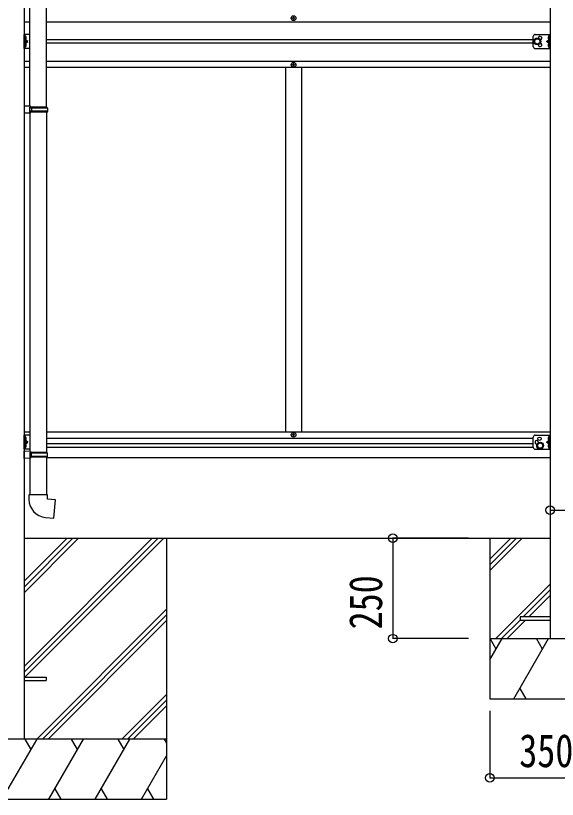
# Model space of a CAD drawing. Units: millimetres, scale not verified. Extents: x -10512 to 10512, y -7425 to 7425.
# Drawn here: x -1286 to 63, y -4631 to -2680 of the extents above; entities that cross this region are included whole.
import ezdxf
from ezdxf.enums import TextEntityAlignment as Align

# ---------------------------------------------------------------- set-up
doc = ezdxf.new("R2010")
doc.units = ezdxf.units.MM
doc.header["$LTSCALE"] = 30
for name, color, linetype in [('0-4_YKK_13', 4, 'Continuous'), ('0-5_YKK_A1', 4, 'Continuous'), ('0-6_YKK_D', 6, 'Continuous')]:
    doc.layers.add(name, color=color, linetype=linetype)
doc.styles.add('ＭＳ ゴシック', font='')
doc.styles.get('ＭＳ ゴシック').set_extended_font_data('MS Gothic')

msp = doc.modelspace()

# ---------------------------------------------------------------- linework, layer by layer
at = {"layer": '0-4_YKK_13'}
for p, q in [((-1250.86, -2905.28), (-1250.86, -2063.15)), ((-1208.86, -2907.84), (-1208.86, -2060.59)), ((-595.56, -2685.64), (-596.56, -2685.64)), ((-592.56, -2686.64), (-591.56, -2686.64)), ((-1264.86, -2761.64), (-1264.86, -2726.64)), ((-1250.86, -2726.64), (-1264.86, -2726.64)), ((-1262.36, -2761.64), (-1262.36, -2726.64)), ((7.94, -2726.64), (44.94, -2726.64)), ((42.44, -2761.64), (42.44, -2726.64)), ((44.94, -2761.64), (44.94, -2726.64)), ((-1261.86, -2739.14), (-1262.36, -2739.05)), ((-1262.36, -2744.14), (-1255.36, -2744.14)), ((-1261.86, -2731.14), (-1261.06, -2731.28)), ((-1261.86, -2739.14), (-1261.06, -2739)), ((-1261.86, -2749.14), (-1261.06, -2749.28)), ((2.94, -2756.64), (2.94, -2731.64)), ((42.44, -2744.14), (35.44, -2744.14)), ((41.94, -2731.14), (41.14, -2731.28)), ((41.94, -2739.14), (41.14, -2739)), ((41.94, -2749.14), (41.14, -2749.28)), ((41.94, -2739.14), (42.44, -2739.05)), ((-1250.86, -2761.64), (-1264.86, -2761.64)), ((-1261.86, -2757.14), (-1262.36, -2757.05)), ((-1261.86, -2757.14), (-1261.06, -2757)), ((7.94, -2761.64), (44.94, -2761.64)), ((41.94, -2757.14), (41.14, -2757)), ((41.94, -2757.14), (42.44, -2757.05)), ((-595.56, -2802.64), (-596.56, -2802.64)), ((-592.56, -2801.64), (-591.56, -2801.64)), ((-1248.86, -2905.34), (-1264.86, -2904.87)), ((-1264.86, -2904.87), (-1264.86, -2922.81)), ((-1248.86, -2907.34), (-1248.86, -2905.34)), ((-1248.86, -2922.34), (-1264.86, -2922.81)), ((-1248.86, -2907.34), (-1250.86, -2907.34)), ((-1207.86, -2907.84), (-1250.86, -2907.84)), ((-1206.86, -2909.84), (-1250.86, -2909.84)), ((-1206.86, -2917.84), (-1250.86, -2917.84)), ((-1207.86, -2919.84), (-1250.86, -2919.84)), ((-1250.86, -2922.4), (-1250.86, -3764.53)), ((-1248.86, -2922.34), (-1248.86, -2920.34)), ((-1246.38, -2909.84), (-1245.95, -2907.84)), ((-1208.86, -2919.84), (-1208.86, -3767.09)), ((-1206.86, -2909.84), (-1207.86, -2907.84)), ((-1206.86, -2917.84), (-1207.86, -2919.84)), ((-1206.86, -2909.84), (-1206.86, -2917.84)), ((-1264.86, -3759.14), (-1264.86, -3724.14)), ((-1250.86, -3724.14), (-1264.86, -3724.14)), ((-1262.36, -3759.14), (-1262.36, -3724.14)), ((-595.56, -3722.64), (-596.56, -3722.64)), ((-592.56, -3723.64), (-591.56, -3723.64)), ((7.94, -3724.14), (44.94, -3724.14)), ((42.44, -3759.14), (42.44, -3724.14)), ((44.94, -3759.14), (44.94, -3724.14)), ((-1261.86, -3736.64), (-1262.36, -3736.55)), ((-1262.36, -3741.64), (-1255.36, -3741.64)), ((-1261.86, -3728.64), (-1261.06, -3728.78)), ((-1261.86, -3736.64), (-1261.06, -3736.5)), ((2.94, -3754.14), (2.94, -3729.14)), ((42.44, -3741.64), (35.44, -3741.64)), ((41.94, -3728.64), (41.14, -3728.78)), ((41.94, -3736.64), (41.14, -3736.5)), ((41.94, -3736.64), (42.44, -3736.55)), ((-1250.86, -3759.14), (-1264.86, -3759.14)), ((-1248.86, -3764.59), (-1264.86, -3764.12)), ((-1264.86, -3782.06), (-1264.86, -3764.12)), ((-1261.86, -3754.64), (-1262.36, -3754.55)), ((-1261.86, -3746.64), (-1261.06, -3746.78)), ((-1261.86, -3754.64), (-1261.06, -3754.5)), ((-1248.86, -3764.59), (-1248.86, -3766.59)), ((7.94, -3759.14), (44.94, -3759.14)), ((41.94, -3746.64), (41.14, -3746.78)), ((41.94, -3754.64), (41.14, -3754.5)), ((41.94, -3754.64), (42.44, -3754.55)), ((-1248.86, -3781.59), (-1264.86, -3782.06)), ((-1207.86, -3767.09), (-1250.86, -3767.09)), ((-1206.86, -3769.09), (-1250.86, -3769.09)), ((-1206.86, -3777.09), (-1250.86, -3777.09)), ((-1207.86, -3779.09), (-1250.86, -3779.09)), ((-1248.86, -3779.59), (-1250.86, -3779.59)), ((-1250.86, -3781.65), (-1250.86, -3873.09)), ((-1248.86, -3779.59), (-1248.86, -3781.59)), ((-1246.38, -3777.09), (-1245.95, -3779.09)), ((-1208.86, -3779.09), (-1208.86, -3873.09)), ((-1206.86, -3769.09), (-1207.86, -3767.09)), ((-1206.86, -3777.09), (-1207.86, -3779.09)), ((-1206.86, -3777.09), (-1206.86, -3769.09)), ((-1206.86, -3873.09), (-1252.86, -3873.09)), ((-1252.86, -3873.09), (-1252.86, -3884.01)), ((-1206.86, -3883.09), (-1206.86, -3873.09)), ((44.94, -4176.66), (-30.06, -4176.66)), ((-1264.86, -4326.16), (-1210.06, -4326.16)), ((-1210.06, -4326.16), (-1210.06, -4335.16)), ((-1264.86, -4335.16), (-1210.06, -4335.16))]:
    msp.add_line(p, q, dxfattribs=at)
for points in [[(-596.56, -2685.64), (-596.56, -2686.64), (-595.56, -2686.64)], [(-593.56, -2684.64), (-593.56, -2683.64), (-594.56, -2683.64), (-594.56, -2684.64)], [(-594.56, -2687.64), (-594.56, -2688.64), (-593.56, -2688.64), (-593.56, -2687.64)], [(-591.56, -2686.64), (-591.56, -2685.64), (-592.56, -2685.64)], [(-1262.74, -2735.14), (-1262.11, -2733.96), (-1259.88, -2732.84)], [(-1262.74, -2735.14), (-1262.11, -2736.33), (-1259.88, -2737.44)], [(-1261.86, -2739.14), (-1261.86, -2731.14), (-1262.36, -2731.23), (-1262.36, -2739.05)], [(-1262.36, -2749.14), (-1255.36, -2744.14), (-1262.36, -2739.14)], [(-1261.86, -2757.14), (-1261.86, -2749.14), (-1262.36, -2749.23), (-1262.36, -2757.05)], [(42.44, -2749.14), (35.44, -2744.14), (42.44, -2739.14)], [(42.82, -2735.14), (42.19, -2733.96), (39.96, -2732.84)], [(42.82, -2735.14), (42.19, -2736.33), (39.96, -2737.44)], [(41.94, -2739.14), (41.94, -2731.14), (42.44, -2731.23), (42.44, -2739.05)], [(41.94, -2757.14), (41.94, -2749.14), (42.44, -2749.23), (42.44, -2757.05)], [(-1262.74, -2753.14), (-1262.11, -2751.96), (-1259.88, -2750.84)], [(-1262.74, -2753.14), (-1262.11, -2754.33), (-1259.88, -2755.44)], [(42.82, -2753.14), (42.19, -2751.96), (39.96, -2750.84)], [(42.82, -2753.14), (42.19, -2754.33), (39.96, -2755.44)], [(-596.56, -2802.64), (-596.56, -2801.64), (-595.56, -2801.64)], [(-594.56, -2800.64), (-594.56, -2799.64), (-593.56, -2799.64), (-593.56, -2800.64)], [(-593.56, -2803.64), (-593.56, -2804.64), (-594.56, -2804.64), (-594.56, -2803.64)], [(-591.56, -2801.64), (-591.56, -2802.64), (-592.56, -2802.64)], [(-1248.86, -2920.34), (-1250.86, -2920.34), (-1250.86, -2907.34)], [(-1246.38, -2909.84), (-1246.38, -2917.84), (-1245.95, -2919.84)], [(-596.56, -3722.64), (-596.56, -3723.64), (-595.56, -3723.64)], [(-593.56, -3721.64), (-593.56, -3720.64), (-594.56, -3720.64), (-594.56, -3721.64)], [(-594.56, -3724.64), (-594.56, -3725.64), (-593.56, -3725.64), (-593.56, -3724.64)], [(-591.56, -3723.64), (-591.56, -3722.64), (-592.56, -3722.64)], [(-1262.74, -3732.64), (-1262.11, -3731.46), (-1259.88, -3730.34)], [(-1262.74, -3732.64), (-1262.11, -3733.83), (-1259.88, -3734.94)], [(-1261.86, -3736.64), (-1261.86, -3728.64), (-1262.36, -3728.73), (-1262.36, -3736.55)], [(-1262.36, -3746.64), (-1255.36, -3741.64), (-1262.36, -3736.64)], [(42.44, -3746.64), (35.44, -3741.64), (42.44, -3736.64)], [(42.82, -3732.64), (42.19, -3731.46), (39.96, -3730.34)], [(42.82, -3732.64), (42.19, -3733.83), (39.96, -3734.94)], [(41.94, -3736.64), (41.94, -3728.64), (42.44, -3728.73), (42.44, -3736.55)], [(-1262.74, -3750.64), (-1262.11, -3749.46), (-1259.88, -3748.34)], [(-1262.74, -3750.64), (-1262.11, -3751.83), (-1259.88, -3752.94)], [(-1261.86, -3754.64), (-1261.86, -3746.64), (-1262.36, -3746.73), (-1262.36, -3754.55)], [(42.82, -3750.64), (42.19, -3749.46), (39.96, -3748.34)], [(42.82, -3750.64), (42.19, -3751.83), (39.96, -3752.94)], [(41.94, -3754.64), (41.94, -3746.64), (42.44, -3746.73), (42.44, -3754.55)], [(-1248.86, -3766.59), (-1250.86, -3766.59), (-1250.86, -3779.59)], [(-1246.38, -3777.09), (-1246.38, -3769.09), (-1245.95, -3767.09)], [(-1211.78, -3928.84), (-1190.94, -3930.66), (-1186.94, -3884.84), (-1206.86, -3883.09)], [(-30.06, -4176.66), (-30.06, -4184.66), (44.94, -4184.66)]]:
    msp.add_lwpolyline(points, dxfattribs=at)
for points in [[(12.94, -2736.64), (19.44, -2740.39), (19.44, -2747.9), (12.94, -2751.65), (6.44, -2747.9), (6.44, -2740.39)], [(19.94, -3742.64), (26.44, -3746.39), (26.44, -3753.9), (19.94, -3757.65), (13.44, -3753.9), (13.44, -3746.39)]]:
    msp.add_lwpolyline(points, close=True, dxfattribs=at)
for centre, radius in [((-594.06, -2686.14), 5.9), ((12.94, -2744.14), 8.5), ((12.94, -2744.14), 7.5), ((12.94, -2744.14), 6.5), ((-594.06, -2802.14), 5.9), ((-594.06, -3723.14), 5.9), ((19.94, -3750.14), 8.5), ((19.94, -3750.14), 7.5), ((19.94, -3750.14), 6.5), ((18.44, -3733.14), 4.25)]:
    msp.add_circle(centre, radius, dxfattribs=at)
for centre, radius, start, end in [((-595.56, -2684.64), 1, 270, 0), ((-595.56, -2687.64), 1, 0, 90), ((-592.56, -2684.64), 1, 180, 270), ((-592.56, -2687.64), 1, 90, 180), ((7.94, -2731.64), 5, 90, 180), ((-1261.21, -2732.17), 0.9, 32.05588, 80), ((-1261.21, -2738.11), 0.9, 280, 327.94412), ((-1261.21, -2750.17), 0.9, 32.05588, 80), ((-1265.96, -2735.14), 6.5, 327.94412, 32.05588), ((-1265.96, -2753.14), 6.5, 327.94412, 32.05588), ((19.94, -2735.64), 4.25, 274.76077, 186.29431), ((19.94, -2752.64), 4.25, 173.70569, 85.23923), ((46.04, -2735.14), 6.5, 147.94412, 212.05588), ((46.04, -2753.14), 6.5, 147.94412, 212.05588), ((41.29, -2732.17), 0.9, 100, 147.94412), ((41.29, -2738.11), 0.9, 212.05588, 260), ((41.29, -2750.17), 0.9, 100, 147.94412), ((-1261.21, -2756.11), 0.9, 280, 327.94412), ((7.94, -2756.64), 5, 180, 270), ((41.29, -2756.11), 0.9, 212.05588, 260), ((-595.56, -2800.64), 1, 270, 0), ((-595.56, -2803.64), 1, 0, 90), ((-592.56, -2800.64), 1, 180, 270), ((-592.56, -2803.64), 1, 90, 180), ((-595.56, -3721.64), 1, 270, 0), ((-595.56, -3724.64), 1, 0, 90), ((-592.56, -3721.64), 1, 180, 270), ((-592.56, -3724.64), 1, 90, 180), ((7.94, -3729.14), 5, 90, 180), ((-1261.21, -3729.67), 0.9, 32.05588, 80), ((-1261.21, -3735.61), 0.9, 280, 327.94412), ((-1265.96, -3732.64), 6.5, 327.94412, 32.05588), ((11.44, -3741.64), 4.25, 342.88004, 287.12346), ((46.04, -3732.64), 6.5, 147.94412, 212.05588), ((41.29, -3729.67), 0.9, 100, 147.94412), ((41.29, -3735.61), 0.9, 212.05588, 260), ((-1261.21, -3747.67), 0.9, 32.05588, 80), ((-1261.21, -3753.61), 0.9, 280, 327.94412), ((-1265.96, -3750.64), 6.5, 327.94412, 32.05588), ((7.94, -3754.14), 5, 180, 270), ((46.04, -3750.64), 6.5, 147.94412, 212.05588), ((41.29, -3747.67), 0.9, 100, 147.94412), ((41.29, -3753.61), 0.9, 212.05588, 260), ((-1207.86, -3884.01), 45, 180, 265)]:
    msp.add_arc(centre, radius, start, end, dxfattribs=at)
at = {"layer": '0-5_YKK_A1'}
for p, q in [((-1264.86, -1851.66), (-1264.86, -4480.66)), ((44.94, -1867.66), (44.94, -4230.66)), ((-1264.86, -2695.14), (-1250.86, -2695.14)), ((-1208.86, -2695.14), (44.94, -2695.14)), ((-1208.86, -2739.64), (2.94, -2739.64)), ((2.94, -2748.64), (-1208.86, -2748.64)), ((-1264.86, -2793.14), (-1250.86, -2793.14)), ((-1250.86, -2808.64), (-1264.86, -2808.64)), ((-1208.86, -2793.14), (44.94, -2793.14)), ((44.94, -2808.64), (-1208.86, -2808.64)), ((-614.06, -2808.64), (-614.06, -3716.64)), ((-574.06, -2808.64), (-574.06, -3716.64)), ((-1250.86, -3716.64), (-1264.86, -3716.64)), ((44.94, -3716.64), (-1208.86, -3716.64)), ((2.94, -3732.14), (-1208.86, -3732.14)), ((2.94, -3745.64), (-1208.86, -3745.64)), ((2.97, -3754.64), (-1208.86, -3754.64)), ((44.94, -3780.64), (-1208.86, -3780.64)), ((-1265.06, -4300.14), (-945.58, -3980.66)), ((-1265.06, -4314.28), (-931.44, -3980.66)), ((-1265.06, -4116.29), (-1129.43, -3980.66)), ((-1265.06, -4102.15), (-1143.57, -3980.66)), ((-1265.06, -4088.01), (-1157.71, -3980.66)), ((-1264.86, -3980.66), (44.94, -3980.66)), ((-1262.8, -4326.16), (-917.3, -3980.66)), ((-910.26, -3980.66), (-910.26, -4630.66)), ((-105.06, -3980.66), (-105.06, -4380.66)), ((-105.06, -4033.01), (-52.71, -3980.66)), ((-105.06, -4047.15), (-38.57, -3980.66)), ((-105.06, -4061.29), (-24.43, -3980.66)), ((-90.58, -4230.66), (44.94, -4095.14)), ((-22.44, -4176.66), (44.94, -4109.28)), ((-8.3, -4176.66), (44.94, -4123.42)), ((-1233.45, -4480.66), (-910.26, -4157.47)), ((-1219.31, -4480.66), (-910.26, -4171.61)), ((-1205.17, -4480.66), (-910.26, -4185.75)), ((-76.44, -4230.66), (-30.06, -4184.28)), ((-62.3, -4230.66), (-16.3, -4184.66)), ((-105.06, -4230.66), (244.94, -4230.66)), ((-105.06, -4283.78), (-74.39, -4230.66)), ((-89.39, -4256.64), (-104.4, -4230.66)), ((-45.53, -4380.66), (41.08, -4230.66)), ((26.08, -4256.64), (11.07, -4230.66)), ((-1021.32, -4480.66), (-910.26, -4369.6)), ((-30.53, -4354.68), (-15.53, -4380.66)), ((-1007.18, -4480.66), (-910.26, -4383.74)), ((-105.06, -4380.66), (244.94, -4380.66)), ((-993.03, -4480.66), (-910.26, -4397.89)), ((-910.26, -4480.66), (-1710.26, -4480.66)), ((-1319.1, -4630.66), (-1232.5, -4480.66)), ((-1247.5, -4506.64), (-1262.5, -4480.66)), ((-1203.63, -4630.66), (-1117.03, -4480.66)), ((-1132.03, -4506.64), (-1147.03, -4480.66)), ((-1088.16, -4630.66), (-1001.56, -4480.66)), ((-1031.56, -4480.66), (-1016.56, -4506.64)), ((-916.09, -4480.66), (-910.26, -4490.76)), ((-972.69, -4630.66), (-910.26, -4522.52)), ((-1188.63, -4604.68), (-1173.63, -4630.66)), ((-1073.16, -4604.68), (-1058.17, -4630.66)), ((-957.69, -4604.68), (-942.7, -4630.66)), ((-1710.26, -4630.66), (-910.26, -4630.66))]:
    msp.add_line(p, q, dxfattribs=at)
at = {"layer": '0-6_YKK_D'}
for p, q in [((-158.06, -3980.66), (-348.03, -3980.66)), ((-347.03, -3980.66), (-347.03, -4230.66)), ((-158.06, -4230.66), (-348.03, -4230.66)), ((-105.06, -4410.66), (-105.06, -4577.93)), ((-105.06, -4576.93), (244.94, -4576.93))]:
    msp.add_line(p, q, dxfattribs=at)
msp.add_lwpolyline([(44.94, -3910.95), (94.94, -3910.95), (272.77, -3910.95)], dxfattribs=at)
for centre in [(44.94, -3910.95), (-347.03, -3980.66), (-347.03, -4230.66), (-105.06, -4576.93)]:
    msp.add_circle(centre, 10.62, dxfattribs=at)

# ---------------------------------------------------------------- texts
at = {"layer": '0-6_YKK_D', "style": 'ＭＳ ゴシック', "width": 0.8}
msp.add_text('250', height=82.48, rotation=90, dxfattribs=at).set_placement((-348.7, -4207.66), align=Align.BOTTOM_LEFT)
msp.add_text('350', height=82.48, dxfattribs=at).set_placement((-32.06, -4575.27), align=Align.BOTTOM_LEFT)

doc.saveas('drawing.dxf')
